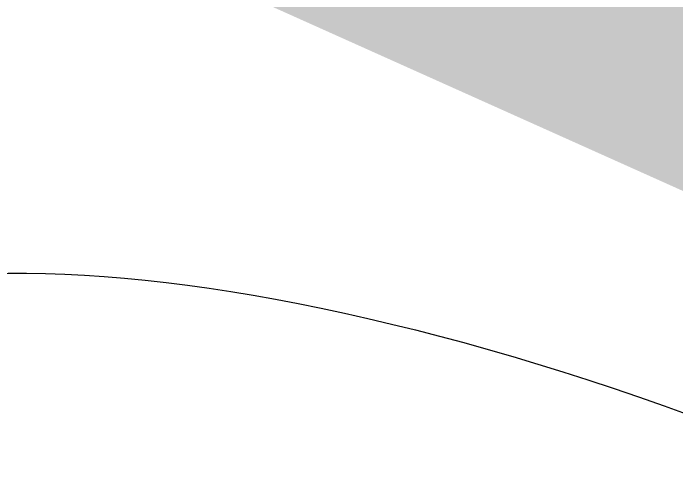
# Model space of a CAD drawing. Header units: metres. Extents: x 329311 to 330425, y 7396637 to 7397287.
# Drawn here: x 329866.495 to 329867.792, y 7397043.955 to 7397044.846 of the extents above; entities that cross this region are included whole.
import ezdxf

# ---------------------------------------------------------------- set-up
doc = ezdxf.new("R2010")
doc.units = ezdxf.units.M
doc.linetypes.add('CACHE2', pattern=[4.7625, 3.175, -1.5875])
doc.layers.add('AXES+POTEAUX', color=6, linetype='CACHE2', lineweight=13)
doc.layers.add('VEGETAIS', color=3, linetype='Continuous')
pattern_1 = [(341.96263, (329827.33868, 7397103.38185), (0.0540704, 0.16604302), [0.127, -0.047625]), (71.96263, (329827.33868, 7397103.38185), (-0.16604302, 0.0540704), [0.127, -0.047625])]

msp = doc.modelspace()

# ---------------------------------------------------------------- hatches: boundary and pattern name
at = {"layer": 'AXES+POTEAUX'}
h = msp.add_hatch(dxfattribs=at)
h.set_pattern_fill('ANGLE', color=253, scale=0.025)
h.set_pattern_definition(pattern_1)
edge = h.paths.add_edge_path()
edge.add_line((329850.6521, 7397051.5264), (329866.1448, 7397046.453))
edge.add_line((329864.5976, 7397047.8459), (329852.057, 7397051.9296))
edge.add_line((329861.3389, 7397048.907), (329859.8397, 7397049.3952))
edge.add_line((329865.0576, 7397049.1489), (329864.5976, 7397047.8459))
edge.add_line((329866.1448, 7397046.453), (329866.4378, 7397047.3639))
edge.add_line((329866.4378, 7397047.3639), (329869.0187, 7397046.5336))
edge.add_line((329870.9492, 7397047.2304), (329865.0576, 7397049.1489))
edge.add_line((329869.0187, 7397046.5336), (329868.7254, 7397045.6064))
edge.add_line((329868.7254, 7397045.6064), (329874.2876, 7397043.8012))
edge.add_line((329875.0309, 7397044.4484), (329870.5214, 7397045.9169))
edge.add_line((329870.5214, 7397045.9169), (329870.9492, 7397047.2304))
edge.add_line((329874.2876, 7397043.8012), (329873.5994, 7397041.6878))
edge.add_line((329875.298, 7397041.1347), (329875.7585, 7397042.549))
edge.add_line((329875.7585, 7397042.549), (329876.1582, 7397042.4188))
edge.add_line((329876.1582, 7397042.4188), (329876.6974, 7397044.1394))
edge.add_line((329876.6974, 7397044.1394), (329876.5032, 7397044.1659))
edge.add_line((329876.5032, 7397044.1659), (329875.0889, 7397044.6264))
edge.add_line((329875.0889, 7397044.6264), (329875.0309, 7397044.4484))
edge.add_line((329873.5994, 7397041.6878), (329875.298, 7397041.1347))
edge.add_line((329848.3439, 7397053.2343), (329850.9292, 7397052.4026))
edge.add_line((329850.9292, 7397052.4026), (329850.6521, 7397051.5264))
edge.add_line((329852.057, 7397051.9296), (329852.4849, 7397053.2434))
edge.add_line((329852.4849, 7397053.2434), (329832.0228, 7397059.8777))
edge.add_line((329831.3186, 7397057.8526), (329848.0786, 7397052.3955))
edge.add_line((329848.0786, 7397052.3955), (329848.3439, 7397053.2343))
edge.add_line((329831.359, 7397057.8394), (329832.0229, 7397059.8644))
h = msp.add_hatch(dxfattribs=at)
h.set_pattern_fill('ANGLE', color=253, scale=0.025)
h.set_pattern_definition(pattern_1)
edge = h.paths.add_edge_path()
edge.add_line((329826.7385, 7397041.2079), (329842.2426, 7397036.1779))
edge.add_line((329846.8442, 7397037.6251), (329826.8826, 7397044.0928))
edge.add_line((329826.7385, 7397041.2079), (329826.8826, 7397044.0928))
edge.add_line((329844.8123, 7397035.297), (329860.3047, 7397030.2222))
edge.add_line((329859.606, 7397032.0674), (329846.4153, 7397036.308))
edge.add_line((329845.088, 7397036.1686), (329844.8123, 7397035.297))
edge.add_line((329842.5027, 7397037.0002), (329845.088, 7397036.1686))
edge.add_line((329846.4153, 7397036.308), (329846.8442, 7397037.6251))
edge.add_line((329862.8868, 7397029.3806), (329868.6707, 7397027.4942))
edge.add_line((329868.6707, 7397027.4942), (329868.1393, 7397025.8622))
edge.add_line((329868.1393, 7397025.8622), (329869.8371, 7397025.3093))
edge.add_line((329869.8371, 7397025.3093), (329870.2976, 7397026.7236))
edge.add_line((329870.4296, 7397026.6807), (329870.9966, 7397028.5012))
edge.add_line((329870.9966, 7397028.5012), (329869.4474, 7397029.0057))
edge.add_line((329869.3891, 7397028.8268), (329864.8797, 7397030.2953))
edge.add_line((329864.8797, 7397030.2953), (329865.243, 7397031.6298))
edge.add_line((329865.243, 7397031.6298), (329860.0176, 7397033.3314))
edge.add_line((329860.0176, 7397033.3314), (329859.606, 7397032.0674))
edge.add_line((329860.3047, 7397030.2222), (329860.5922, 7397031.1312))
edge.add_line((329860.5922, 7397031.1312), (329863.1775, 7397030.2996))
edge.add_line((329863.1775, 7397030.2996), (329862.8868, 7397029.3806))
edge.add_line((329842.2426, 7397036.1779), (329842.5027, 7397037.0002))
edge.add_line((329869.4474, 7397029.0057), (329869.3891, 7397028.8268))

# ---------------------------------------------------------------- linework, layer by layer
at = {"layer": 'VEGETAIS'}
msp.add_spline([(329866.9504, 7397041.9715), (329870.2868, 7397038.8904), (329870.7121, 7397041.6857), (329865.8426, 7397044.0019), (329866.9504, 7397041.9715)], degree=3, dxfattribs=at)

doc.saveas('drawing.dxf')
